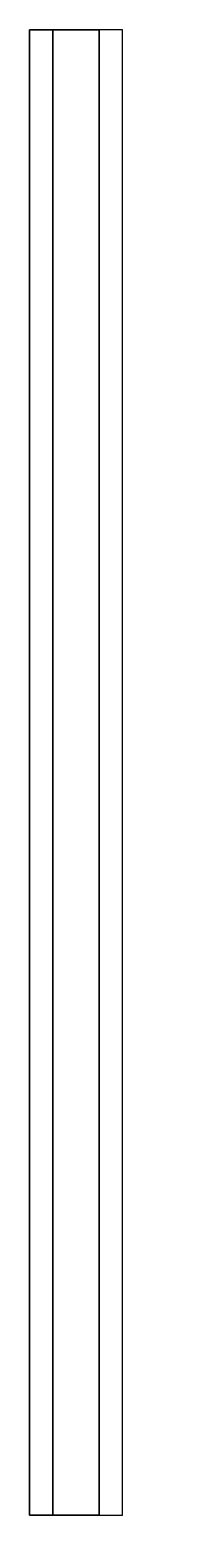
# Model space of a CAD drawing. Extents: x -5 to 12, y -160 to 0.
import ezdxf

# ---------------------------------------------------------------- set-up
doc = ezdxf.new("R2010")
doc.units = 0
doc.layers.add('LATERAL', color=254, linetype='CONTINUOUS')
doc.layers.add('SUPORTE', color=253, linetype='CONTINUOUS')

msp = doc.modelspace()

# ---------------------------------------------------------------- linework, layer by layer
at = {"layer": 'SUPORTE', "invisible_edges": 15}
for points in [[(0, -18, 85.74093), (4.204552, -18, 96.42085), (4.204552, -18, 186.4208), (0, -18, 175.7409)], [(4.204552, -18, 186.4208), (4.338393, -18, 186.762), (4.338393, -18, 96.76197), (4.204552, -18, 96.42085)], [(4.338393, -18, 96.76197), (4.520135, -18, 97.08016), (4.520135, -18, 187.0802), (4.338393, -18, 186.762)], [(4.520135, -18, 187.0802), (4.745962, -18, 187.3687), (4.745962, -18, 97.36874), (4.520135, -18, 97.08016)], [(5.011129, -18, 97.62166), (4.745962, -18, 97.36874), (4.745962, -18, 187.3687), (5.011129, -18, 187.6217)], [(5.31007, -18, 187.8336), (5.011129, -18, 187.6217), (5.011129, -18, 97.62166), (5.31007, -18, 97.83358)], [(5.636503, -18, 98.00002), (5.31007, -18, 97.83358), (5.31007, -18, 187.8336), (5.636503, -18, 188.0001)], [(5.636503, -18, 98.00007), (11.57902, -18, 98.00002), (11.57902, -18, 188.0001), (5.636503, -18, 188.0001)]]:
    msp.add_3dface(points, dxfattribs=at)

# ---------------------------------------------------------------- meshes
at = {"layer": 'LATERAL'}
mesh = msp.add_polymesh((2, 6), dxfattribs=dict(at, n_close=True))
for k, corner in enumerate([(5, 0, -4.3301), (2.5, 0), (-2.5, 0), (-5, 0, -4.3301), (-2.5, 0, -8.6603), (2.5, 0, -8.6603), (5, -160, -4.3301), (2.5, -160), (-2.5, -160), (-5, -160, -4.3301), (-2.5, -160, -8.6603), (2.5, -160, -8.6603)]):
    mesh.set_mesh_vertex(divmod(k, 6), corner)

doc.saveas('drawing.dxf')
